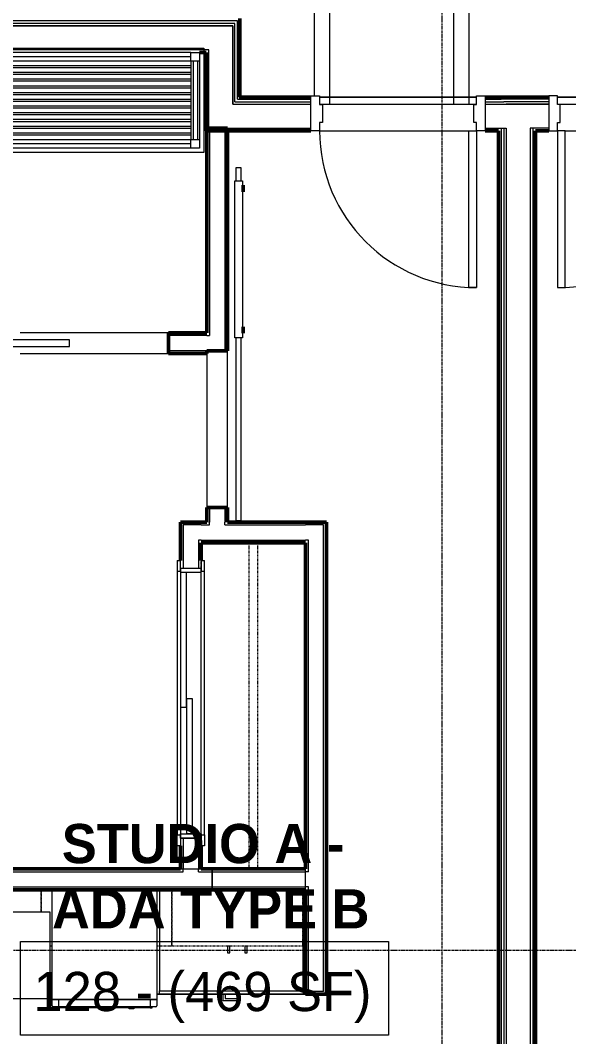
# Model space of a CAD drawing. Header units: inches. Extents: x -4235 to -464, y 9706 to 12338.
# Drawn here: x -3251.1 to -3125.3, y 10147.4 to 10380.8 of the extents above; entities that cross this region are included whole.
import ezdxf

# ---------------------------------------------------------------- set-up
doc = ezdxf.new("R2010")
doc.units = ezdxf.units.IN
doc.header["$MEASUREMENT"] = 0
doc.linetypes.add('Dash', pattern=[0.25, 0.125, -0.125])
doc.linetypes.add('Grid Line 1_2_', pattern=[0.875, 0.5, -0.125, 0.125, -0.125])
for name, color, linetype, lineweight in [('0-1', 7, 'Continuous', 5), ('0-2', 10, 'Continuous', 9), ('A-AREA-IDEN', 2, 'Continuous', 9), ('A-DOOR-1', 10, 'Continuous', 9), ('A-DOOR-2', 50, 'Continuous', 20), ('A-DOOR-3', 7, 'Continuous', 50), ('A-DOOR-FRAM-1', 10, 'Continuous', 9), ('A-DOOR-FRAM-3', 50, 'Continuous', 20), ('A-FLOR-3', 192, 'Continuous', 9), ('A-WALL-1', 7, 'Continuous', 50), ('A-WALL-2', 250, 'Continuous', 13), ('A-WALL-3', 10, 'Continuous', 9), ('A-WALL-4', 254, 'Continuous', 9), ('A-WALL-5', 113, 'Continuous', 9), ('I-WALL-1', 7, 'Continuous', 50), ('I-WALL-2', 10, 'Continuous', 9), ('I-WALL-3', 254, 'Continuous', 9), ('P-SANR-FIXT-1', 10, 'Continuous', 9), ('Q-CASE-1', 254, 'Continuous', 9), ('Q-CASE-2', 10, 'Continuous', 9), ('Q-CASE-3', 254, 'Dash', 9), ('Q-CASE-4', 10, 'Dash', 9), ('Q-CASE-HDLN-1', 10, 'Dash', 9), ('Q-CASE-HDLN-2', 254, 'Dash', 9), ('Q-SPCQ-1', 10, 'Continuous', 9), ('S-BEAM', 12, 'Continuous', 9), ('S-GRID-1', 1, 'Grid Line 1_2_', 9)]:
    doc.layers.add(name, color=color, linetype=linetype, lineweight=lineweight)
doc.styles.add('Century Gothic', font='ufonts.com_century-gothic.ttf', dxfattribs={"height": 9})
doc.styles.add('Century Gothic_B', font='GOTHICB.TTF', dxfattribs={"height": 9})

# ---------------------------------------------------------------- blocks, each defined once
blk = doc.blocks.new('SLIDING - FLUSH - 5-0 x 6-8-V7-BACKGROUND - RCP - 1ST FLOOR')
at = {"layer": 'A-DOOR-1'}
for p, q in [((-32.75, 2.5), (-32.75, 3.25)), ((-30.25, 3.25), (-32.75, 3.25)), ((-32.75, 2.5), (-30.25, 2.5)), ((30.25, 3.25), (-30.25, 3.25)), ((-30.25, 3.25), (-30.25, 2.5)), ((30.25, 2.5), (30.25, 3.25)), ((30.25, 3.25), (32.75, 3.25)), ((32.75, 2.5), (30.25, 2.5)), ((32.75, 3.25), (32.75, 2.5)), ((30, 0.5), (-1, 0.5)), ((-1, 0.5), (-1, -0.88)), ((30, 0.5), (30, -0.88)), ((-32.75, -3), (-32.75, -2.25)), ((-30.25, -2.25), (-32.75, -2.25)), ((-30.25, -2.25), (-30.25, -3)), ((1, -0.88), (-30, -0.88)), ((-30, -0.88), (-30, -2.25)), ((-30, -2.25), (1, -2.25)), ((-1, -0.88), (30, -0.88)), ((1, -0.88), (1, -2.25)), ((30.25, -2.25), (32.75, -2.25)), ((30.25, -3), (30.25, -2.25)), ((32.75, -2.25), (32.75, -3)), ((-32.75, -3), (-30.25, -3)), ((-30.25, -3), (30.25, -3)), ((32.75, -3), (30.25, -3))]:
    blk.add_line(p, q, dxfattribs=at)
at = {"layer": 'A-DOOR-FRAM-1'}
for p, q in [((-31, -2.25), (-31, 2.5)), ((-30, 2.5), (-31, 2.5)), ((30, 2.5), (-30, 2.5)), ((-30, 2.5), (-30, -2.25)), ((30, -2.25), (30, 2.5)), ((30, 2.5), (31, 2.5)), ((31, 2.5), (31, -2.25)), ((-31, -2.25), (-30, -2.25)), ((1, -2.25), (30, -2.25)), ((31, -2.25), (30, -2.25))]:
    blk.add_line(p, q, dxfattribs=at)
blk = doc.blocks.new('BARN - FLUSH - 3-0 x 7-0 BARN DOOR-2961665-BACKGROUND - RCP - 1ST FLOOR')
at = {"layer": 'A-DOOR-1'}
for p, q in [((-57, 5.57), (-60, 5.57)), ((-60, 5.57), (-60, 4.95)), ((-60, 4.95), (-60, 4.32)), ((-57, 4.07), (-57, 5.82)), ((-57, 5.82), (-21, 5.82)), ((-21, 5.82), (-21, 4.07)), ((21, 5.57), (-21, 5.57)), ((21, 4.95), (21, 5.57)), ((21, 4.32), (21, 4.95)), ((-60, 4.32), (-57, 4.32)), ((-21, 4.07), (-57, 4.07)), ((-21, 4.32), (21, 4.32))]:
    blk.add_line(p, q, dxfattribs=at)
at = {"layer": 'A-DOOR-3'}
for p, q in [((-56, 6), (-56, 5.82)), ((-54.5, 6), (-56, 6)), ((-54.5, 5.82), (-54.5, 6)), ((-23.5, 6), (-23.5, 5.82)), ((-22, 6), (-23.5, 6)), ((-22, 5.82), (-22, 6))]:
    blk.add_line(p, q, dxfattribs=at)
blk = doc.blocks.new('OD_CW_Closet - OD_CW_Closet-2480202-BACKGROUND - RCP - 1ST FLOOR')
at = {"layer": 'Q-CASE-HDLN-1'}
for p, q in [((6.05, 0), (7.8, 0)), ((8.8, 0), (68.8, 0)), ((69.05, 0), (71.55, 0)), ((0.74, -11), (75.64, -11)), ((0.74, -13), (75.64, -13))]:
    blk.add_line(p, q, dxfattribs=at)
at = {"layer": 'Q-CASE-HDLN-2'}
for p, q in [((0.74, -24), (0.74, 0)), ((0.74, 0), (6.05, 0)), ((68.8, 0), (69.05, 0)), ((71.55, 0), (75.64, 0)), ((75.64, 0), (75.64, -24)), ((75.64, -24), (0.74, -24))]:
    blk.add_line(p, q, dxfattribs=at)
blk = doc.blocks.new('POCKET - FLUSH - 2-10 x 6-8-2882529-BACKGROUND - RCP - 1ST FLOOR')
at = {"layer": 'A-DOOR-2'}
for p, q in [((-39.67, 0.75), (-39.67, -0.75)), ((-5.67, 0.75), (-39.67, 0.75)), ((-5.67, -0.75), (-5.67, 0.75)), ((-39.67, -0.75), (-5.67, -0.75))]:
    blk.add_line(p, q, dxfattribs=at)
blk = doc.blocks.new('300 Series Wall Hung Cabinet_302 - 33_ X 21_-2749814-BACKGROUND - RCP - 1ST FLOOR')
at = {"layer": 'Q-CASE-3'}
for p, q in [((14.5, 15.38), (16.5, 15.38)), ((16.5, 15.38), (16.5, 7.39)), ((-16.5, 2.75), (-16.5, 7.47)), ((16.5, 7.36), (16.5, 2.75))]:
    blk.add_line(p, q, dxfattribs=at)
at = {"layer": 'Q-CASE-4'}
for p, q in [((-16.5, 2.37), (-16.5, 2.75)), ((16.5, 2.37), (-16.5, 2.37)), ((16.5, 2.75), (16.5, 2.37))]:
    blk.add_line(p, q, dxfattribs=at)
blk = doc.blocks.new('Base Cabinet 3 Drawer 230 - Base Cabinet 3 Drawer 230 33_-2609767-BACKGROUND - RCP - 1ST FLOOR')
at = {"layer": 'Q-CASE-2'}
for p, q in [((-15.76, 24), (17.24, 24)), ((-15.76, 23.25), (-15.76, 24)), ((-1.14, 24), (-1.14, 25.5)), ((-1.14, 25.5), (2.61, 25.5)), ((-1.14, 24), (-0.64, 24)), ((2.11, 25), (-0.64, 25)), ((-0.64, 24), (-0.64, 25)), ((2.11, 24), (2.11, 25)), ((2.61, 24), (2.11, 24)), ((2.61, 25.5), (2.61, 24)), ((17.24, 24), (17.24, 23.25)), ((17.24, 23.25), (-15.76, 23.25)), ((-15.76, 23.25), (-15.76, 0)), ((17.24, 0), (17.24, 23.25)), ((-15.76, 0), (17.24, 0))]:
    blk.add_line(p, q, dxfattribs=at)
blk = doc.blocks.new('Stainless Steel Farmhous Kitchen Sink - Stainless Steel Farmhous Kitchen Sink-2443921-BACKGROUND - RCP - 1ST FLOOR')
at = {"layer": 'P-SANR-FIXT-1'}
for p, q in [((-33, -22.2), (-33, -2.25)), ((-33, -2.25), (0, -2.25)), ((0, -2.25), (0, -22.2)), ((0, -22.2), (-33, -22.2))]:
    blk.add_line(p, q, dxfattribs=at)
blk = doc.blocks.new('300 Series Wall Hung Cabinet_302 - 30_ X 27_-V56-BACKGROUND - RCP - 1ST FLOOR')
at = {"layer": 'Q-CASE-3'}
for p, q in [((-15, 5.13), (-15, 15.38)), ((-15, 15.38), (-11.52, 15.38)), ((12.48, 15.38), (13, 15.38)), ((15, 7.47), (15, 2.75)), ((-15, 2.75), (-15, 5.08))]:
    blk.add_line(p, q, dxfattribs=at)
at = {"layer": 'Q-CASE-4'}
for p, q in [((-15, 2.37), (-15, 2.75)), ((-11.52, 2.37), (-15, 2.37)), ((15, 2.37), (12.48, 2.37)), ((15, 2.75), (15, 2.37))]:
    blk.add_line(p, q, dxfattribs=at)
blk = doc.blocks.new('300 Series Wall Hung Cabinet_302 - 30_ X 27_-V53-BACKGROUND - RCP - 1ST FLOOR')
at = {"layer": 'Q-CASE-1'}
for p, q in [((-1.76, 16.87), (-2.25, 16.87)), ((-2.25, 16.87), (-2.25, 15.38)), ((-1.76, 15.38), (-1.76, 16.87)), ((2.24, 16.87), (1.75, 16.87)), ((1.75, 16.87), (1.75, 15.38)), ((2.24, 15.38), (2.24, 16.87)), ((-2.25, 15.38), (-1.76, 15.38)), ((1.75, 15.38), (2.24, 15.38))]:
    blk.add_line(p, q, dxfattribs=at)
at = {"layer": 'Q-CASE-3'}
for p, q in [((-15, 2.75), (-15, 15.38)), ((-15, 15.38), (15, 15.38)), ((15, 15.38), (15, 5.13)), ((15, 5.08), (15, 2.75))]:
    blk.add_line(p, q, dxfattribs=at)
at = {"layer": 'Q-CASE-4'}
for p, q in [((-15, 2.44), (-15, 2.75)), ((-15, 2.38), (-15, 2.44)), ((15, 2.37), (-15, 2.37)), ((15, 2.75), (15, 2.37))]:
    blk.add_line(p, q, dxfattribs=at)
blk = doc.blocks.new('Bath Vanity - Bath Vanity 60_-V91-BACKGROUND - RCP - 1ST FLOOR')
at = {"layer": 'Q-CASE-1'}
for p, q in [((-29.26, -1), (-29.26, 0)), ((-29.26, 0), (30.74, 0)), ((30.74, 0), (30.74, -0.38)), ((30.74, -0.38), (30.74, -1))]:
    blk.add_line(p, q, dxfattribs=at)
at = {"layer": 'Q-CASE-2'}
for p, q in [((-29.26, -24), (-29.26, -1)), ((-28.26, -3), (-28.26, -1)), ((-28.26, -1), (-26.26, -1)), ((27.74, -1), (-26.26, -1)), ((-26.26, -1), (-26.26, -3)), ((27.74, -2), (-26.26, -2)), ((27.74, -3), (27.74, -1)), ((27.74, -1), (29.74, -1)), ((29.74, -1), (29.74, -3)), ((30.74, -1), (30.74, -24)), ((-28.26, -3), (-28.26, -21)), ((-26.26, -3), (-28.26, -3)), ((-27.76, -3), (-27.76, -21)), ((-26.76, -3), (-26.76, -21)), ((27.74, -3), (-26.26, -3)), ((-26.26, -3), (-26.26, -21)), ((-26.26, -4), (27.74, -4)), ((27.74, -4.55), (-26.26, -4.55)), ((27.74, -3), (27.74, -21)), ((29.74, -3), (27.74, -3)), ((28.24, -3), (28.24, -21)), ((29.24, -3), (29.24, -21)), ((29.74, -3), (29.74, -21)), ((-26.26, -5.55), (27.74, -5.55)), ((27.74, -6.09), (-26.26, -6.09)), ((-26.26, -7.09), (27.74, -7.09)), ((27.74, -7.64), (-26.26, -7.64)), ((-26.26, -8.64), (27.74, -8.64)), ((27.74, -9.18), (-26.26, -9.18)), ((-26.26, -10.18), (27.74, -10.18)), ((27.74, -10.73), (-26.26, -10.73)), ((-26.26, -11.73), (27.74, -11.73)), ((27.74, -12.27), (-26.26, -12.27)), ((-26.26, -13.27), (27.74, -13.27)), ((27.74, -13.82), (-26.26, -13.82)), ((-26.26, -14.82), (27.74, -14.82)), ((27.74, -15.36), (-26.26, -15.36)), ((-26.26, -16.36), (27.74, -16.36)), ((27.74, -16.91), (-26.26, -16.91)), ((-26.26, -17.91), (27.74, -17.91)), ((27.74, -18.45), (-26.26, -18.45)), ((-28.26, -23), (-28.26, -21)), ((-28.26, -21), (-26.26, -21)), ((-26.26, -19.45), (27.74, -19.45)), ((27.74, -20), (-26.26, -20)), ((-26.26, -21), (27.74, -21)), ((-26.26, -21), (-26.26, -23)), ((27.74, -23), (27.74, -21)), ((27.74, -21), (29.74, -21)), ((29.74, -21), (29.74, -23)), ((-26.26, -23), (-28.26, -23)), ((27.74, -22), (-26.26, -22)), ((27.74, -23), (-26.26, -23)), ((29.74, -23), (27.74, -23)), ((30.74, -24), (-29.26, -24))]:
    blk.add_line(p, q, dxfattribs=at)
blk = doc.blocks.new('CTR - 1st Phase - Unit Layouts_rvt-1-BACKGROUND - RCP - 1ST FLOOR')
at = {"layer": 'A-WALL-1'}
for p, q in [((-3208.35, 10309.04), (-3208.35, 10356.04)), ((-3208.35, 10356.04), (-3207.72, 10356.04)), ((-3207.72, 10356.04), (-3204.22, 10356.04)), ((-3204.22, 10356.04), (-3203.6, 10356.04)), ((-3203.6, 10356.04), (-3203.6, 10304.91)), ((-3217.15, 10309.04), (-3208.35, 10309.04)), ((-3217.15, 10304.29), (-3217.15, 10309.04)), ((-3208.35, 10304.29), (-3217.15, 10304.29)), ((-3203.6, 10304.91), (-3208.35, 10304.91)), ((-3208.35, 10304.91), (-3208.35, 10304.29)), ((-3208.35, 10265.57), (-3208.35, 10268.91)), ((-3208.35, 10268.91), (-3203.6, 10268.91)), ((-3203.6, 10268.91), (-3203.6, 10265.57)), ((-3214.38, 10256.73), (-3214.38, 10265.57)), ((-3214.38, 10265.57), (-3213.76, 10265.57)), ((-3213.76, 10265.57), (-3209.63, 10265.57)), ((-3209.63, 10265.57), (-3208.35, 10265.57)), ((-3203.6, 10265.57), (-3185.63, 10265.57)), ((-3185.63, 10265.57), (-3181.51, 10265.57)), ((-3181.51, 10265.57), (-3180.88, 10265.57)), ((-3180.88, 10265.57), (-3180.88, 10157.16)), ((-3209.63, 10260.82), (-3209.63, 10256.73)), ((-3185.63, 10260.82), (-3209.63, 10260.82)), ((-3185.63, 10185.91), (-3185.63, 10260.82)), ((-3214.38, 10185.91), (-3214.38, 10191.23)), ((-3209.63, 10191.23), (-3209.63, 10185.91)), ((-3335.57, 10185.91), (-3214.38, 10185.91)), ((-3209.63, 10185.91), (-3185.63, 10185.91)), ((-3185.63, 10181.16), (-3335.57, 10181.16)), ((-3185.63, 10157.16), (-3185.63, 10181.16)), ((-3185.01, 10157.16), (-3185.63, 10157.16)), ((-3181.51, 10157.16), (-3185.01, 10157.16)), ((-3180.88, 10157.16), (-3181.51, 10157.16))]:
    blk.add_line(p, q, dxfattribs=at)
at = {"layer": 'A-WALL-2'}
for p, q in [((-3207.72, 10355.41), (-3204.22, 10355.41)), ((-3207.72, 10355.41), (-3207.72, 10308.41)), ((-3204.22, 10355.41), (-3204.22, 10304.91)), ((-3208.35, 10308.41), (-3217.15, 10308.41)), ((-3208.35, 10308.41), (-3207.72, 10308.41)), ((-3208.35, 10304.91), (-3217.15, 10304.91)), ((-3207.72, 10268.91), (-3207.72, 10265.57)), ((-3204.22, 10268.91), (-3204.22, 10265.57)), ((-3213.76, 10264.94), (-3213.76, 10254.98)), ((-3210.26, 10264.94), (-3213.76, 10264.94)), ((-3209.63, 10264.94), (-3210.26, 10264.94)), ((-3209.63, 10264.94), (-3207.72, 10264.94)), ((-3207.72, 10264.94), (-3207.72, 10265.57)), ((-3204.22, 10264.94), (-3204.22, 10265.57)), ((-3204.22, 10264.94), (-3185.63, 10264.94)), ((-3185.01, 10264.94), (-3185.63, 10264.94)), ((-3181.51, 10264.94), (-3185.01, 10264.94)), ((-3181.51, 10157.79), (-3181.51, 10264.94)), ((-3210.26, 10261.44), (-3210.26, 10254.98)), ((-3209.63, 10261.44), (-3210.26, 10261.44)), ((-3209.63, 10261.44), (-3185.63, 10261.44)), ((-3185.01, 10261.44), (-3185.63, 10261.44)), ((-3185.01, 10185.29), (-3185.01, 10261.44)), ((-3213.76, 10192.98), (-3213.76, 10185.91)), ((-3210.26, 10192.98), (-3210.26, 10185.91)), ((-3334.95, 10185.29), (-3213.76, 10185.29)), ((-3213.76, 10185.29), (-3213.76, 10185.91)), ((-3210.26, 10185.29), (-3210.26, 10185.91)), ((-3210.26, 10185.29), (-3185.63, 10185.29)), ((-3185.01, 10185.29), (-3185.63, 10185.29)), ((-3334.95, 10181.79), (-3185.63, 10181.79)), ((-3185.01, 10181.79), (-3185.63, 10181.79)), ((-3185.01, 10157.79), (-3185.01, 10181.79)), ((-3181.51, 10157.79), (-3185.01, 10157.79))]:
    blk.add_line(p, q, dxfattribs=at)
at = {"layer": 'A-WALL-3'}
for p, q in [((-3217.15, 10309.04), (-3251.15, 10309.04)), ((-3251.15, 10304.29), (-3217.15, 10304.29)), ((-3208.35, 10304.29), (-3208.35, 10268.91)), ((-3203.6, 10268.91), (-3203.6, 10304.91)), ((-3214.38, 10254.98), (-3209.63, 10254.98)), ((-3214.38, 10192.98), (-3209.63, 10192.98)), ((-3214.38, 10185.91), (-3209.63, 10185.91)), ((-3185.63, 10181.16), (-3185.63, 10185.91)), ((-3243.81, 10181.16), (-3309.32, 10181.16)), ((-3207.12, 10181.16), (-3219.81, 10181.16)), ((-3185.63, 10181.16), (-3207.12, 10181.16))]:
    blk.add_line(p, q, dxfattribs=at)
at = {"layer": 'A-WALL-4'}
for p, q in [((-3217.15, 10309.04), (-3217.15, 10304.29)), ((-3208.35, 10304.91), (-3208.35, 10304.29)), ((-3208.35, 10304.91), (-3203.6, 10304.91)), ((-3203.6, 10268.91), (-3208.35, 10268.91)), ((-3334.47, 10185.91), (-3214.38, 10185.91)), ((-3209.63, 10185.91), (-3207.12, 10185.91)), ((-3207.12, 10185.91), (-3207.12, 10181.16)), ((-3207.12, 10181.16), (-3207.12, 10185.91)), ((-3207.12, 10185.91), (-3185.63, 10185.91))]:
    blk.add_line(p, q, dxfattribs=at)
at = {"layer": 'A-WALL-5'}
for p, q in [((-3243.81, 10181.16), (-3334.32, 10181.16)), ((-3334.32, 10181.16), (-3243.81, 10181.16)), ((-3185.63, 10181.16), (-3219.81, 10181.16)), ((-3219.81, 10181.16), (-3185.63, 10181.16)), ((-3185.63, 10157.66), (-3185.63, 10181.16)), ((-3185.63, 10181.16), (-3185.63, 10157.66)), ((-3244.32, 10157.16), (-3243.81, 10157.16)), ((-3243.81, 10157.16), (-3244.32, 10157.16)), ((-3219.81, 10157.16), (-3204.57, 10157.16)), ((-3204.57, 10157.16), (-3219.81, 10157.16)), ((-3204.57, 10157.16), (-3204.07, 10157.16)), ((-3204.07, 10157.16), (-3201.32, 10157.16)), ((-3201.32, 10157.16), (-3204.07, 10157.16)), ((-3201.32, 10157.16), (-3200.82, 10157.16)), ((-3200.82, 10157.16), (-3186.32, 10157.16)), ((-3186.32, 10157.16), (-3200.82, 10157.16)), ((-3186.32, 10157.16), (-3185.63, 10157.16)), ((-3185.63, 10157.16), (-3186.32, 10157.16)), ((-3185.63, 10157.16), (-3185.63, 10157.66)), ((-3185.63, 10157.66), (-3185.63, 10157.16))]:
    blk.add_line(p, q, dxfattribs=at)
at = {"layer": 'Q-SPCQ-1'}
for p, q in [((-3243.81, 10181.16), (-3219.81, 10181.16)), ((-3243.81, 10156.11), (-3243.81, 10181.16)), ((-3219.81, 10181.16), (-3219.81, 10156.11)), ((-3243.81, 10155.91), (-3243.81, 10156.11)), ((-3243.81, 10155.91), (-3219.81, 10155.91)), ((-3243.81, 10154.49), (-3243.81, 10155.91)), ((-3220, 10155.91), (-3243.61, 10155.91)), ((-3220, 10154.29), (-3243.61, 10154.29)), ((-3242.71, 10154.04), (-3242.71, 10154.29)), ((-3242.71, 10154.04), (-3242.28, 10154.04)), ((-3242.28, 10156.04), (-3221.34, 10156.04)), ((-3242.28, 10154.04), (-3242.28, 10156.04)), ((-3221.34, 10154.04), (-3242.28, 10154.04)), ((-3226.18, 10154.04), (-3225.05, 10154.04)), ((-3226.18, 10153.79), (-3226.18, 10154.04)), ((-3225.05, 10154.04), (-3225.05, 10153.79)), ((-3221.34, 10156.04), (-3221.34, 10154.04)), ((-3221.34, 10154.04), (-3220.9, 10154.04)), ((-3220.9, 10154.04), (-3220.9, 10154.29)), ((-3219.81, 10156.11), (-3219.81, 10155.91)), ((-3219.81, 10155.91), (-3219.81, 10154.49)), ((-3225.05, 10153.79), (-3226.18, 10153.79))]:
    blk.add_line(p, q, dxfattribs=at)
for centre, start, end in [((-3243.61, 10156.11), 180, 270), ((-3243.61, 10154.49), 180, 270), ((-3220, 10156.11), 270, 0), ((-3220, 10154.49), 270, 0), ((-3220, 10154.49), 270, 300), ((-3220, 10154.49), 330, 0)]:
    blk.add_arc(centre, 0.197, start, end, dxfattribs=at)
at = {"layer": '0-2'}
for name, p in [('Bath Vanity - Bath Vanity 60_-V91-BACKGROUND - RCP - 1ST FLOOR', (-3239.71, 10374.41)), ('POCKET - FLUSH - 2-10 x 6-8-2882529-BACKGROUND - RCP - 1ST FLOOR', (-3234.15, 10306.66)), ('Stainless Steel Farmhous Kitchen Sink - Stainless Steel Farmhous Kitchen Sink-2443921-BACKGROUND - RCP - 1ST FLOOR', (-3244.32, 10178.31))]:
    blk.add_blockref(name, p, dxfattribs=at)
for name, p, rotation in [('BARN - FLUSH - 3-0 x 7-0 BARN DOOR-2961665-BACKGROUND - RCP - 1ST FLOOR', (-3205.97, 10286.91), 269.9999999999872), ('OD_CW_Closet - OD_CW_Closet-2480202-BACKGROUND - RCP - 1ST FLOOR', (-3209.63, 10185.18), 89.99999999999955), ('SLIDING - FLUSH - 5-0 x 6-8-V7-BACKGROUND - RCP - 1ST FLOOR', (-3212.13, 10223.98), 269.9999999999809), ('300 Series Wall Hung Cabinet_302 - 33_ X 21_-2749814-BACKGROUND - RCP - 1ST FLOOR', (-3262.82, 10183.54), 180), ('300 Series Wall Hung Cabinet_302 - 30_ X 27_-V56-BACKGROUND - RCP - 1ST FLOOR', (-3231.32, 10183.54), 180), ('Base Cabinet 3 Drawer 230 - Base Cabinet 3 Drawer 230 33_-2609767-BACKGROUND - RCP - 1ST FLOOR', (-3201.96, 10181.16), 180), ('300 Series Wall Hung Cabinet_302 - 30_ X 27_-V53-BACKGROUND - RCP - 1ST FLOOR', (-3201.32, 10183.54), 180)]:
    blk.add_blockref(name, p, dxfattribs=dict(at, rotation=rotation))
blk = doc.blocks.new('HOLLOW METAL - UNIT DOOR-2191979-BACKGROUND - RCP - 1ST FLOOR')
at = {"layer": 'A-DOOR-1'}
blk.add_arc((18, 4.125), 36, 90, 180, dxfattribs=at)
at = {"layer": 'A-DOOR-2'}
for p, q in [((18, 40.125), (16.25, 40.125)), ((16.25, 40.125), (16.25, 4.125)), ((18, 4.125), (18, 40.125)), ((16.25, 4.125), (18, 4.125))]:
    blk.add_line(p, q, dxfattribs=at)
at = {"layer": 'A-DOOR-FRAM-3'}
for p, q in [((-18, 4.125), (-20, 4.125)), ((-20, 4.125), (-20, -3.875)), ((-18, 2.1875), (-18, 4.125)), ((18, 4.125), (18, 2.1875)), ((20, 4.125), (18, 4.125)), ((20, -3.875), (20, 4.125)), ((-17.375, 2.1875), (-18, 2.1875)), ((-17.375, -1.9375), (-17.375, 2.1875)), ((18, 2.1875), (17.375, 2.1875)), ((17.375, 2.1875), (17.375, -1.9375)), ((-18, -3.875), (-18, -1.9375)), ((-18, -1.9375), (-17.375, -1.9375)), ((17.375, -1.9375), (18, -1.9375)), ((18, -1.9375), (18, -3.875)), ((-20, -3.875), (-18, -3.875)), ((18, -3.875), (20, -3.875))]:
    blk.add_line(p, q, dxfattribs=at)
blk = doc.blocks.new('HOLLOW METAL - UNIT DOOR-2191980-BACKGROUND - RCP - 1ST FLOOR')
at = {"layer": 'A-DOOR-1'}
blk.add_arc((18, -4.125), 36, 180, 270, dxfattribs=at)
at = {"layer": 'A-DOOR-2'}
for p, q in [((16.25, -4.125), (18, -4.125)), ((16.25, -40.125), (16.25, -4.125)), ((18, -4.125), (18, -40.125)), ((18, -40.125), (16.25, -40.125))]:
    blk.add_line(p, q, dxfattribs=at)
at = {"layer": 'A-DOOR-FRAM-3'}
for p, q in [((-20, 3.875), (-18, 3.875)), ((-20, -4.125), (-20, 3.875)), ((-18, 3.875), (-18, 1.9375)), ((18, 3.875), (20, 3.875)), ((18, 1.9375), (18, 3.875)), ((20, 3.875), (20, -4.125)), ((-18, 1.9375), (-17.375, 1.9375)), ((-17.375, 1.9375), (-17.375, -2.1875)), ((17.375, 1.9375), (18, 1.9375)), ((17.375, -2.1875), (17.375, 1.9375)), ((-18, -2.1875), (-18, -4.125)), ((-17.375, -2.1875), (-18, -2.1875)), ((18, -2.1875), (17.375, -2.1875)), ((18, -4.125), (18, -2.1875)), ((-18, -4.125), (-20, -4.125)), ((20, -4.125), (18, -4.125))]:
    blk.add_line(p, q, dxfattribs=at)
blk = doc.blocks.new('CTR - 1st Phase - Common Walls_rvt-1-BACKGROUND - RCP - 1ST FLOOR')
at = {"layer": 'A-WALL-2'}
for p, q in [((-3208.5, 10380.66), (-3410.55, 10380.66)), ((-3201.87, 10380.66), (-3208.5, 10380.66)), ((-3201.25, 10380.66), (-3201.87, 10380.66)), ((-3201.25, 10362.66), (-3201.25, 10380.66)), ((-3208.5, 10380.04), (-3410.55, 10380.04)), ((-3208.5, 10379.54), (-3410.55, 10379.54)), ((-3202.37, 10380.04), (-3208.5, 10380.04)), ((-3207.87, 10379.54), (-3208.5, 10379.54)), ((-3202.37, 10379.54), (-3207.87, 10379.54)), ((-3201.87, 10380.04), (-3202.37, 10380.04)), ((-3202.37, 10361.54), (-3202.37, 10379.54)), ((-3201.87, 10362.04), (-3201.87, 10380.04)), ((-3208.5, 10374.04), (-3335.1, 10374.04)), ((-3207.87, 10374.04), (-3208.5, 10374.04)), ((-3207.87, 10356.04), (-3207.87, 10374.04)), ((-3201.87, 10362.04), (-3201.25, 10362.04)), ((-3201.25, 10362.66), (-3200.75, 10362.66)), ((-3201.25, 10362.04), (-3200.75, 10362.04)), ((-3200.75, 10362.66), (-3200.75, 10363.16)), ((-3200.75, 10362.66), (-3184.42, 10362.66)), ((-3200.75, 10362.04), (-3184.42, 10362.04)), ((-3144.42, 10362.66), (-3141.37, 10362.66)), ((-3144.42, 10362.04), (-3141.37, 10362.04)), ((-3141.37, 10363.16), (-3141.37, 10362.66)), ((-3141.37, 10362.66), (-3140.75, 10362.66)), ((-3141.37, 10362.04), (-3140.75, 10362.04)), ((-3140.75, 10363.16), (-3140.75, 10362.66)), ((-3140.75, 10363.16), (-3140.75, 10362.66)), ((-3140.12, 10362.66), (-3140.75, 10362.66)), ((-3140.75, 10362.04), (-3140.12, 10362.04)), ((-3139.62, 10362.66), (-3140.12, 10362.66)), ((-3139.62, 10362.04), (-3140.12, 10362.04)), ((-3132.87, 10362.66), (-3139.62, 10362.66)), ((-3132.87, 10362.04), (-3139.62, 10362.04)), ((-3129.82, 10362.66), (-3132.87, 10362.66)), ((-3129.82, 10362.04), (-3132.87, 10362.04)), ((-3202.37, 10361.54), (-3201.87, 10361.54)), ((-3201.87, 10361.54), (-3200.75, 10361.54)), ((-3200.75, 10361.54), (-3184.42, 10361.54)), ((-3144.42, 10361.54), (-3141.37, 10361.54)), ((-3141.37, 10361.54), (-3140.12, 10361.54)), ((-3140.12, 10361.54), (-3139.62, 10361.54)), ((-3134.12, 10361.54), (-3139.62, 10361.54)), ((-3132.87, 10361.54), (-3134.12, 10361.54)), ((-3129.82, 10361.54), (-3132.87, 10361.54)), ((-3207.87, 10356.04), (-3202.37, 10356.04)), ((-3202.37, 10356.04), (-3200.75, 10356.04)), ((-3200.75, 10356.04), (-3184.42, 10356.04)), ((-3144.42, 10356.04), (-3141.37, 10356.04)), ((-3141.37, 10356.04), (-3140.75, 10356.04)), ((-3140.75, 10356.04), (-3140.75, 10018.09)), ((-3140.75, 10356.04), (-3140.12, 10356.04)), ((-3140.12, 10356.04), (-3140.12, 10018.09)), ((-3140.12, 10356.04), (-3139.62, 10356.04)), ((-3139.62, 10356.04), (-3139.62, 10018.09)), ((-3134.12, 10356.04), (-3134.12, 10018.09)), ((-3133.5, 10356.04), (-3134.12, 10356.04)), ((-3133.5, 10356.04), (-3133.5, 10018.09)), ((-3132.87, 10356.04), (-3133.5, 10356.04)), ((-3129.82, 10356.04), (-3132.87, 10356.04))]:
    blk.add_line(p, q, dxfattribs=at)
at = {"layer": 'I-WALL-1'}
for p, q in [((-3200.75, 10381.16), (-3200.75, 10363.16)), ((-3208.5, 10373.41), (-3209.97, 10373.41)), ((-3208.5, 10355.41), (-3208.5, 10373.41)), ((-3200.75, 10363.16), (-3184.42, 10363.16)), ((-3144.42, 10363.16), (-3141.37, 10363.16)), ((-3141.37, 10363.16), (-3140.75, 10363.16)), ((-3140.75, 10363.16), (-3132.87, 10363.16)), ((-3132.87, 10363.16), (-3129.82, 10363.16)), ((-3207.87, 10355.41), (-3208.5, 10355.41)), ((-3200.75, 10355.41), (-3207.87, 10355.41)), ((-3184.42, 10355.41), (-3200.75, 10355.41)), ((-3141.37, 10355.41), (-3144.42, 10355.41)), ((-3141.37, 10018.09), (-3141.37, 10355.41)), ((-3132.87, 10355.41), (-3132.87, 10018.09)), ((-3129.82, 10355.41), (-3132.87, 10355.41))]:
    blk.add_line(p, q, dxfattribs=at)
at = {"layer": 'I-WALL-2'}
for p, q in [((-3184.42, 10355.41), (-3184.42, 10363.16)), ((-3146.42, 10363.16), (-3182.42, 10363.16)), ((-3091.82, 10363.16), (-3127.82, 10363.16)), ((-3182.42, 10355.41), (-3148.17, 10355.41)), ((-3126.07, 10355.41), (-3091.82, 10355.41))]:
    blk.add_line(p, q, dxfattribs=at)
at = {"layer": 'I-WALL-3'}
for p, q in [((-3200.75, 10381.16), (-3200.75, 10363.16)), ((-3200.75, 10363.16), (-3184.42, 10363.16)), ((-3182.42, 10363.16), (-3146.42, 10363.16)), ((-3144.42, 10363.16), (-3141.37, 10363.16)), ((-3132.87, 10363.16), (-3141.37, 10363.16)), ((-3132.87, 10363.16), (-3129.82, 10363.16)), ((-3127.82, 10363.16), (-3091.82, 10363.16))]:
    blk.add_line(p, q, dxfattribs=at)
at = {"layer": '0-2'}
blk.add_blockref('HOLLOW METAL - UNIT DOOR-2191980-BACKGROUND - RCP - 1ST FLOOR', (-3164.42, 10359.54), dxfattribs=at)
at = {"layer": '0-2', "rotation": 180}
blk.add_blockref('HOLLOW METAL - UNIT DOOR-2191979-BACKGROUND - RCP - 1ST FLOOR', (-3109.82, 10359.54), dxfattribs=at)
blk = doc.blocks.new('Dimension Lumber - LVL - 3_5X5_5-V209-BACKGROUND - RCP - 1ST FLOOR')
at = {"layer": 'S-BEAM'}
for p, q in [((-45.34, 1.75), (-45.1, 1.75)), ((-45.1, 1.75), (2.07, 1.75)), ((4.44, 1.75), (6.31, 1.75)), ((8.68, 1.75), (10.44, 1.75)), ((12.81, 1.75), (42.15, 1.75)), ((42.15, 1.75), (43.78, 1.75)), ((-45.37, -1.75), (-45.1, -1.75)), ((-45.1, -1.75), (2.07, -1.75)), ((4.44, -1.75), (6.31, -1.75)), ((8.68, -1.75), (10.44, -1.75)), ((12.81, -1.75), (42.15, -1.75)), ((42.15, -1.75), (43.78, -1.75))]:
    blk.add_line(p, q, dxfattribs=at)
blk = doc.blocks.new('Dimension Lumber - LVL - 3_5X5_5-V210-BACKGROUND - RCP - 1ST FLOOR')
at = {"layer": 'S-BEAM'}
for p, q in [((-45.37, 1.75), (-45.1, 1.75)), ((-45.1, 1.75), (2.07, 1.75)), ((4.44, 1.75), (6.31, 1.75)), ((8.68, 1.75), (10.44, 1.75)), ((12.81, 1.75), (42.15, 1.75)), ((42.15, 1.75), (43.78, 1.75)), ((-45.37, -1.75), (-45.1, -1.75)), ((-45.1, -1.75), (2.07, -1.75)), ((4.44, -1.75), (6.31, -1.75)), ((8.68, -1.75), (10.44, -1.75)), ((12.81, -1.75), (41.9, -1.75))]:
    blk.add_line(p, q, dxfattribs=at)

msp = doc.modelspace()

# ---------------------------------------------------------------- linework, layer by layer
at = {"layer": 'A-AREA-IDEN', "flags": 128}
msp.add_lwpolyline([(-3251.11, 10169.28), (-3166.61, 10169.28), (-3166.61, 10147.78), (-3251.11, 10147.78)], close=True, dxfattribs=at)
at = {"layer": 'A-FLOR-3'}
for p, q in [((-3417.17, 10379.54), (-3202.37, 10379.54)), ((-3202.37, 10379.54), (-3202.37, 10361.54)), ((-3202.37, 10361.54), (-3184.42, 10361.54)), ((-3182.42, 10361.54), (-3146.42, 10361.54)), ((-3144.42, 10361.54), (-3129.82, 10361.54)), ((-3127.82, 10361.54), (-3091.82, 10361.54))]:
    msp.add_line(p, q, dxfattribs=at)
at = {"layer": 'S-GRID-1'}
for p, q in [((-3154.32, 9836.18), (-3154.32, 12288.89)), ((-464.45, 10167.19), (-4185.7, 10167.19))]:
    msp.add_line(p, q, dxfattribs=at)

# ---------------------------------------------------------------- block references
at = {"layer": '0-1'}
for name in ['CTR - 1st Phase - Unit Layouts_rvt-1-BACKGROUND - RCP - 1ST FLOOR', 'CTR - 1st Phase - Common Walls_rvt-1-BACKGROUND - RCP - 1ST FLOOR']:
    msp.add_blockref(name, (0, 0), dxfattribs=at)
at = {"layer": 'S-BEAM', "rotation": 270}
for name, p in [('Dimension Lumber - LVL - 3_5X5_5-V210-BACKGROUND - RCP - 1ST FLOOR', (-3181.92, 10405.31)), ('Dimension Lumber - LVL - 3_5X5_5-V209-BACKGROUND - RCP - 1ST FLOOR', (-3149.92, 10405.31))]:
    msp.add_blockref(name, p, dxfattribs=at)

# ---------------------------------------------------------------- texts
at = {"layer": 'A-AREA-IDEN', "char_height": 9, "attachment_point": 1}
for s, insert, width, style in [('STUDIO A -', (-3241.61, 10196.25), 79.083, 'Century Gothic_B'), ('ADA TYPE B', (-3243.86, 10181.25), 84.537, 'Century Gothic_B'), ('128 - (469 SF)', (-3248.11, 10162.28), 94.839, 'Century Gothic')]:
    msp.add_mtext(s, dxfattribs=dict(at, insert=insert, width=width, style=style))

doc.saveas('drawing.dxf')
